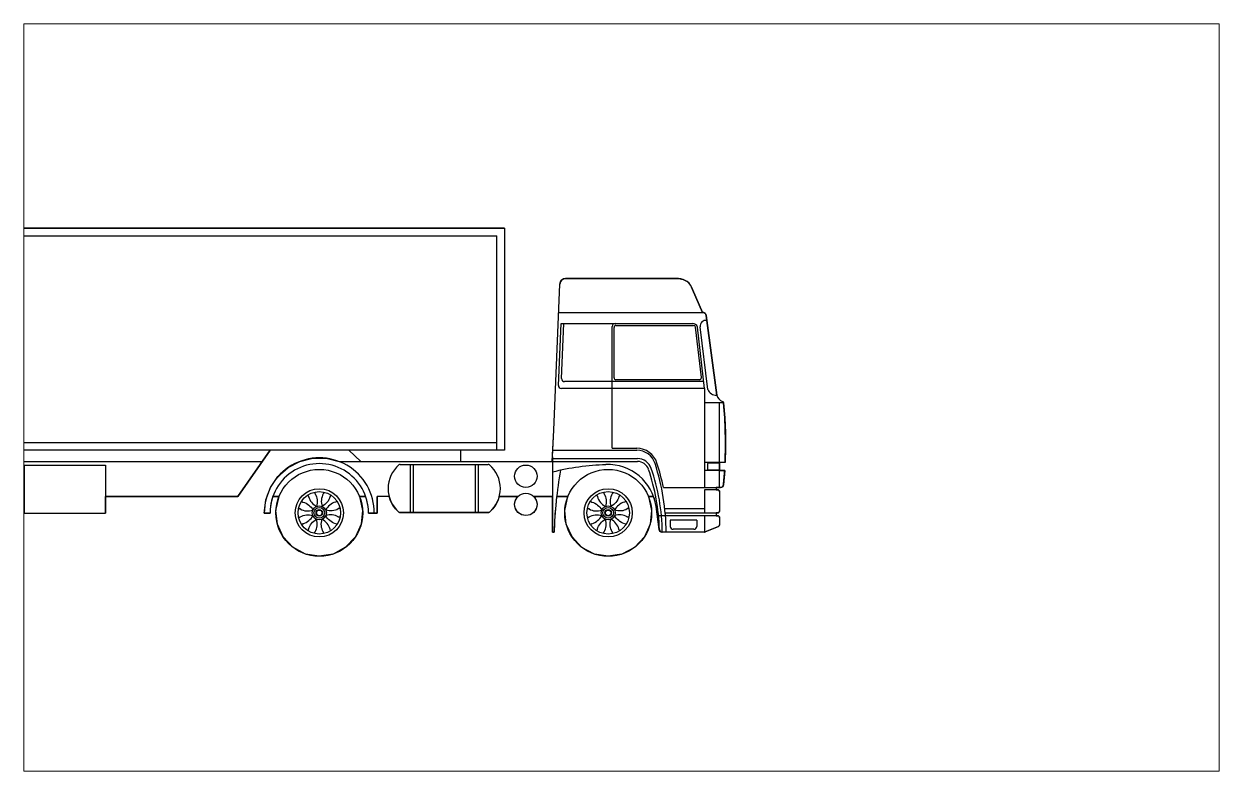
# Paper-space layout 'Layout1' of a CAD drawing. Extents: x 0 to 16, y 0 to 10.
# The model-space entities are those that its viewports show. They can reach past a viewport. Long polylines and large blocks are cut down to what shows.
import ezdxf

# ---------------------------------------------------------------- set-up
doc = ezdxf.new("R2010")
doc.units = 0
doc.header["$MEASUREMENT"] = 0
doc.layers.get('0').update_dxf_attribs({"linetype": 'CONTINUOUS'})

msp = doc.modelspace()

# ---------------------------------------------------------------- linework, layer by layer
for p, q in [((-1107.5, 340), (-107.5, 340)), ((-1107.5, 340), (-107.5, 340)), ((-107.5, 340), (-107.5, 110)), ((-1099.5, 332), (-115.5, 332)), ((-115.5, 110), (-115.5, 332)), ((72.7, 287.7), (-44.1, 287.7)), ((-56.4, 130.5), (-50.1, 282)), ((97.7, 252.7), (87.3, 276.3)), ((-51.3, 252.7), (97.7, 252.7)), ((112.5, 166.9), (101.6, 249.3)), ((-51.5, 177), (-48.8, 241.1)), ((-48.8, 241.1), (87.6, 241.1)), ((-48.2, 184), (-45.8, 241)), ((4.1, 111.9), (4.1, 238.1)), ((6.1, 184.9), (6.1, 237.1)), ((8.1, 239.1), (88.4, 239.1)), ((96.6, 185.2), (90.4, 237.3)), ((99.9, 173.9), (92.4, 237.4)), ((103.1, 172.7), (95.4, 237.8)), ((99.9, 173.9), (-48.5, 173.9)), ((99.1, 180.9), (-45.2, 180.9)), ((94.6, 182.9), (8.1, 182.9)), ((99.9, 173.9), (99.9, 71.3)), ((119.6, 158.8), (99.9, 158.8)), ((115.4, 71.3), (115.4, 158.8)), ((-57.5, 109.9), (-56.4, 130.5)), ((-1099.5, 118), (-115.5, 118)), ((4.1, 111.9), (29.6, 111.9)), ((-107.5, 110), (-1107.5, 110)), ((-383.7, 62), (-350.1, 110)), ((-268.8, 110), (-256.4, 98.2)), ((-153, 110), (-153, 98.2)), ((-57.8, 103.2), (-57.5, 109.9)), ((-57.8, 103.2), (-57.8, 25)), ((-57.8, 101.2), (30.4, 101.2)), ((-57.5, 109.9), (29.6, 109.9)), ((-1102.1, 98.2), (-358.4, 98.2)), ((-605.1, 94.4), (-605.1, 44.6)), ((-605.1, 94.4), (-520.8, 94.4)), ((-520.8, 94.4), (-520.8, 44.6)), ((-278.8, 98.2), (-57.8, 98.2)), ((-215.5, 95.2), (-124.3, 95.2)), ((-205.1, 95.2), (-205.1, 45.2)), ((-202.1, 95.2), (-202.1, 45.2)), ((-137.7, 95.2), (-137.7, 45.2)), ((-134.7, 95.2), (-134.7, 45.2)), ((-57.8, 98.2), (30.4, 98.2)), ((121.1, 97.1), (99.9, 97.1)), ((120.7, 88.8), (99.9, 88.8)), ((102.9, 95.6), (102.9, 90.3)), ((114.4, 96.6), (103.9, 96.6)), ((114.4, 89.3), (103.9, 89.3)), ((-666.6, 62), (-605.1, 62)), ((-520.8, 62), (-383.7, 62)), ((-347.4, 62), (-341, 62)), ((-257.7, 62), (-251.2, 62)), ((-227, 62), (-239.3, 62)), ((-239.3, 44.6), (-239.3, 62)), ((-112.8, 62), (-93.5, 62)), ((-77, 62), (-57.8, 62)), ((-53.4, 62), (-41.7, 62)), ((41.7, 62), (47, 62)), ((57.2, 71.3), (116.5, 71.3)), ((99.9, 68.9), (99.9, 45)), ((113.4, 68.9), (99.9, 68.9)), ((112, 71.3), (112, 68.9)), ((115.4, 66.9), (115.4, 47)), ((52.8, 27.6), (49.6, 51.6)), ((-605.1, 44.6), (-520.8, 44.6)), ((-356.3, 44.6), (-350.3, 44.6)), ((-248.3, 44.6), (-239.3, 44.6)), ((-215.5, 45.2), (-124.3, 45.2)), ((113.4, 42), (52.2, 42)), ((58.6, 49.5), (99.9, 49.5)), ((59.1, 45), (113.4, 45)), ((64.3, 37.5), (64.3, 31)), ((91.8, 37.5), (64.3, 37.5)), ((91.8, 37.5), (91.8, 31)), ((99.9, 42), (99.9, 25)), ((112, 45), (112, 42)), ((115.4, 40), (115.4, 32.7)), ((-57.8, 25), (-56.1, 25)), ((99.7, 25), (55.7, 25)), ((88.8, 28), (67.3, 28)), ((100.5, 25.2), (114.2, 30.9))]:
    msp.add_line(p, q)
for points in [[(-107.5, 340), (-1107.5, 340), (-107.5, 340), (-107.5, 110), (-153, 110), (-153, 98.2), (-58.1, 98.2), (-56.4, 130.5), (-50.1, 282, -0.402015), (-44.1, 287.7), (72.7, 287.7, -0.345927), (87.3, 276.3), (97.7, 252.7, -0.373195), (101.6, 249.3), (112.5, 166.9, 0.236891), (118.3, 160.5, -0.284169), (119.6, 158.8, -0.034726), (121.1, 97.1), (115.4, 97.1), (115.4, 88.8), (120.7, 88.8, -0.008329), (119.5, 74, -0.386275), (116.5, 71.3), (112, 71.3), (112, 68.9), (113.4, 68.9, -0.414214), (115.4, 66.9), (115.4, 47, -0.414214), (113.4, 45), (112, 45), (112, 42), (113.4, 42, -0.414214), (115.4, 40), (115.4, 32.7, -0.301692), (114.2, 30.9), (100.5, 25.2, -0.100022), (99.7, 25), (55.7, 25, -0.376017), (52.8, 27.6), (49.6, 51.6, 0.053617), (47, 62), (41.7, 62, -1.487135), (-41.7, 62), (-53.4, 62, 0.021903), (-56.1, 25), (-57.8, 25), (-57.8, 62), (-77, 62, -2.410692), (-93.5, 62), (-112.8, 62, -0.152219), (-123, 45.7, -0.179379), (-124.3, 45.2), (-215.5, 45.2, -0.179379), (-216.8, 45.7, -0.152219), (-227, 62), (-239.3, 62), (-239.3, 44.6), (-248.3, 44.6, 0.086854), (-251.2, 62), (-257.7, 62, -1.487135), (-341, 62), (-347.4, 62, 0.086854), (-350.3, 44.6), (-356.3, 44.6, -0.528707), (-278.8, 98.2), (-256.4, 98.2), (-268.8, 110), (-350.1, 110), (-383.7, 62)], [(102.3, 244.2, 0.540036), (95.4, 237.8, -0.084606)], [(-311.4, 63.3), (-310.2, 62.1), (-310.5, 61.8, 0.205207), (-302.3, 51.7, -1.723661)], [(-303.9, 66.4), (-303.9, 64.8), (-303.5, 64.8, -0.206806), (-302.2, 51.7, 1.723661)], [(-294.8, 66.4), (-294.8, 64.8), (-295.2, 64.8, 0.206806), (-296.4, 51.7, -1.723661)], [(-287.3, 63.3), (-288.5, 62.1), (-288.2, 61.8, -0.205207), (-296.4, 51.7, 1.723661)], [(-12, 63.3), (-10.9, 62.1), (-11.2, 61.8, 0.205207), (-2.9, 51.7, -1.723661)], [(-4.6, 66.4), (-4.6, 64.8), (-4.2, 64.8, -0.206806), (-2.9, 51.7, 1.723661)], [(4.6, 66.4), (4.6, 64.8), (4.2, 64.8, 0.206806), (2.9, 51.7, -1.723661)], [(12, 63.3), (10.9, 62.1), (11.2, 61.8, -0.205207), (2.9, 51.7, 1.723661)], [(-317.6, 57), (-316.4, 55.9), (-316.1, 56.2, -0.205207), (-306, 47.9, 1.723661)], [(-281.1, 57), (-282.3, 55.9), (-282.6, 56.2, 0.205207), (-292.6, 47.9, -1.723661)], [(-18.3, 57), (-17.1, 55.9), (-16.8, 56.2, -0.205207), (-6.7, 47.9, 1.723661)], [(18.3, 57), (17.1, 55.9), (16.8, 56.2, 0.205207), (6.7, 47.9, -1.723661)], [(-320.8, 49.4), (-319.1, 49.4), (-319.1, 49, 0.205207), (-306.1, 47.7, -1.723661)], [(-320.8, 40.6), (-319.1, 40.6), (-319.1, 41, -0.205207), (-306.1, 42.3, 1.723661)], [(-317.6, 33), (-316.4, 34.1), (-316.1, 33.8, 0.205207), (-306, 42.1, -1.723661)], [(-311.4, 26.7), (-310.2, 27.9), (-310.5, 28.2, -0.205207), (-302.3, 38.3, 1.723661)], [(-303.9, 23.6), (-303.9, 25.2), (-303.5, 25.2, 0.206806), (-302.2, 38.3, -1.723661)], [(-294.8, 23.6), (-294.8, 25.2), (-295.2, 25.2, -0.206806), (-296.4, 38.3, 1.723661)], [(-287.3, 26.7), (-288.5, 27.9), (-288.2, 28.2, 0.205207), (-296.4, 38.3, -1.723661)], [(-281.1, 33), (-282.3, 34.1), (-282.6, 33.8, -0.205207), (-292.6, 42.1, 1.723661)], [(-277.9, 49.4), (-279.6, 49.4), (-279.6, 49, -0.205207), (-292.5, 47.7, 1.723661)], [(-277.9, 40.6), (-279.6, 40.6), (-279.6, 41, 0.205207), (-292.5, 42.3, -1.723661)], [(-21.4, 49.4), (-19.8, 49.4), (-19.8, 49, 0.205207), (-6.8, 47.7, -1.723661)], [(-21.4, 40.6), (-19.8, 40.6), (-19.8, 41, -0.205207), (-6.8, 42.3, 1.723661)], [(-18.3, 33), (-17.1, 34.1), (-16.8, 33.8, 0.205207), (-6.7, 42.1, -1.723661)], [(-12, 26.7), (-10.9, 27.9), (-11.2, 28.2, -0.205207), (-2.9, 38.3, 1.723661)], [(-4.6, 23.6), (-4.6, 25.2), (-4.2, 25.2, 0.206806), (-2.9, 38.3, -1.723661)], [(4.6, 23.6), (4.6, 25.2), (4.2, 25.2, -0.206806), (2.9, 38.3, 1.723661)], [(12, 26.7), (10.9, 27.9), (11.2, 28.2, 0.205207), (2.9, 38.3, -1.723661)], [(18.3, 33), (17.1, 34.1), (16.8, 33.8, -0.205207), (6.7, 42.1, 1.723661)], [(21.4, 49.4), (19.8, 49.4), (19.8, 49, -0.205207), (6.8, 47.7, 1.723661)], [(21.4, 40.6), (19.8, 40.6), (19.8, 41, 0.205207), (6.8, 42.3, -1.723661)]]:
    msp.add_lwpolyline(points, format="xyb")
msp.add_lwpolyline([(-648.3, 62), (-605.1, 62), (-605.1, 44.6), (-520.8, 44.6), (-520.8, 62), (-383.7, 62), (-520.8, 62)])
for centre, radius in [((-299.3, 45), 45), ((-85.3, 82.9), 11.6), ((0, 45), 45), ((-299.3, 45), 25), ((-299.3, 45), 22), ((-85.3, 53.8), 11.6), ((0, 45), 25), ((0, 45), 22), ((-299.3, 45), 7.31), ((-299.3, 45), 5.57), ((0, 45), 7.31), ((0, 45), 5.57), ((-299.3, 45), 3.42), ((-299.3, 45), 2.94), ((0, 45), 3.42), ((0, 45), 2.94)]:
    msp.add_circle(centre, radius)
for centre, radius, start, end in [((-44.1, 281.7), 6, 90, 177.6034), ((72.7, 272.7), 15, 13.6724, 90), ((97.7, 248.7), 4, 8.1387, 90), ((7.1, 238.1), 3, 90, 180), ((8.1, 237.1), 2, 90, 180), ((87.6, 236.1), 5, 15.6076, 90), ((88.4, 237.1), 2, 6.726, 90), ((-48.5, 176.9), 3, 177.6034, 270), ((-45.2, 183.9), 3, 177.6034, 270), ((8.1, 184.9), 2, 180, 270), ((94.6, 184.9), 2, 270, 6.726), ((112.2, 176.9), 10, 204.9818, 271.6752), ((121.8, 169.5), 9.71, 195.5644, 248.8732), ((117.6, 158.6), 2, 5.4192, 68.8732), ((-323.2, 116.8), 444.7, 357.4638, 5.4192), ((29.6, 89.9), 22, 17.6847, 90), ((-299.3, 45), 57, 359.5873, 180.4127), ((29.6, 89.9), 20, 17.6847, 90), ((30.4, 86.2), 15, 19.1152, 90), ((-299.3, 45), 51, 359.5873, 180.4127), ((-195.7, 70.2), 32.3, 130.678, 229.322), ((-215.5, 93.2), 2, 90, 130.678), ((-124.3, 93.2), 2, 49.322, 90), ((-144, 70.2), 32.3, 310.678, 49.322), ((8.1, -183.9), 279, 92.1487, 103.6649), ((367.1, 13.1), 423.3, 169.6499, 178.3907), ((0, 45), 50, 7.5716, 92.7303), ((30.4, 86.2), 12, 19.1152, 90), ((-152.9, 22.6), 206, 1.4697, 19.1152), ((-152.9, 22.6), 209, 0.6367, 19.1152), ((-181.7, 22.5), 241.8, 0.5874, 17.6847), ((-181.7, 22.5), 243.8, 11.5416, 17.6847), ((103.9, 95.6), 1, 90, 180), ((103.9, 90.3), 1, 180, 270), ((114.4, 95.6), 1, 0, 90), ((114.4, 90.3), 1, 270, 0), ((-323.2, 116.8), 444.7, 354.4813, 356.3902), ((113.4, 66.9), 2, 0, 90), ((116.5, 74.3), 3, 270, 354.4813), ((-215.5, 47.2), 2, 229.322, 270), ((-124.3, 47.2), 2, 270, 310.678), ((113.4, 47), 2, 270, 0), ((113.4, 40), 2, 0, 90), ((55.7, 28), 3, 187.5716, 270), ((56.1, 28), 3, 181.4697, 270), ((67.3, 31), 3, 180, 270), ((88.8, 31), 3, 270, 0), ((99.7, 27), 2, 270, 292.8474), ((113.4, 32.7), 2, 292.8474, 0)]:
    msp.add_arc(centre, radius, start, end)

psp = doc.layouts.get("Layout1")

# ---------------------------------------------------------------- viewports
at = {"layer": '0'}
psp.add_viewport(center=(8, 5), size=(16, 10), view_center_point=(13.799, 164.49), view_height=773.96644, dxfattribs=at)

doc.saveas('drawing.dxf')
